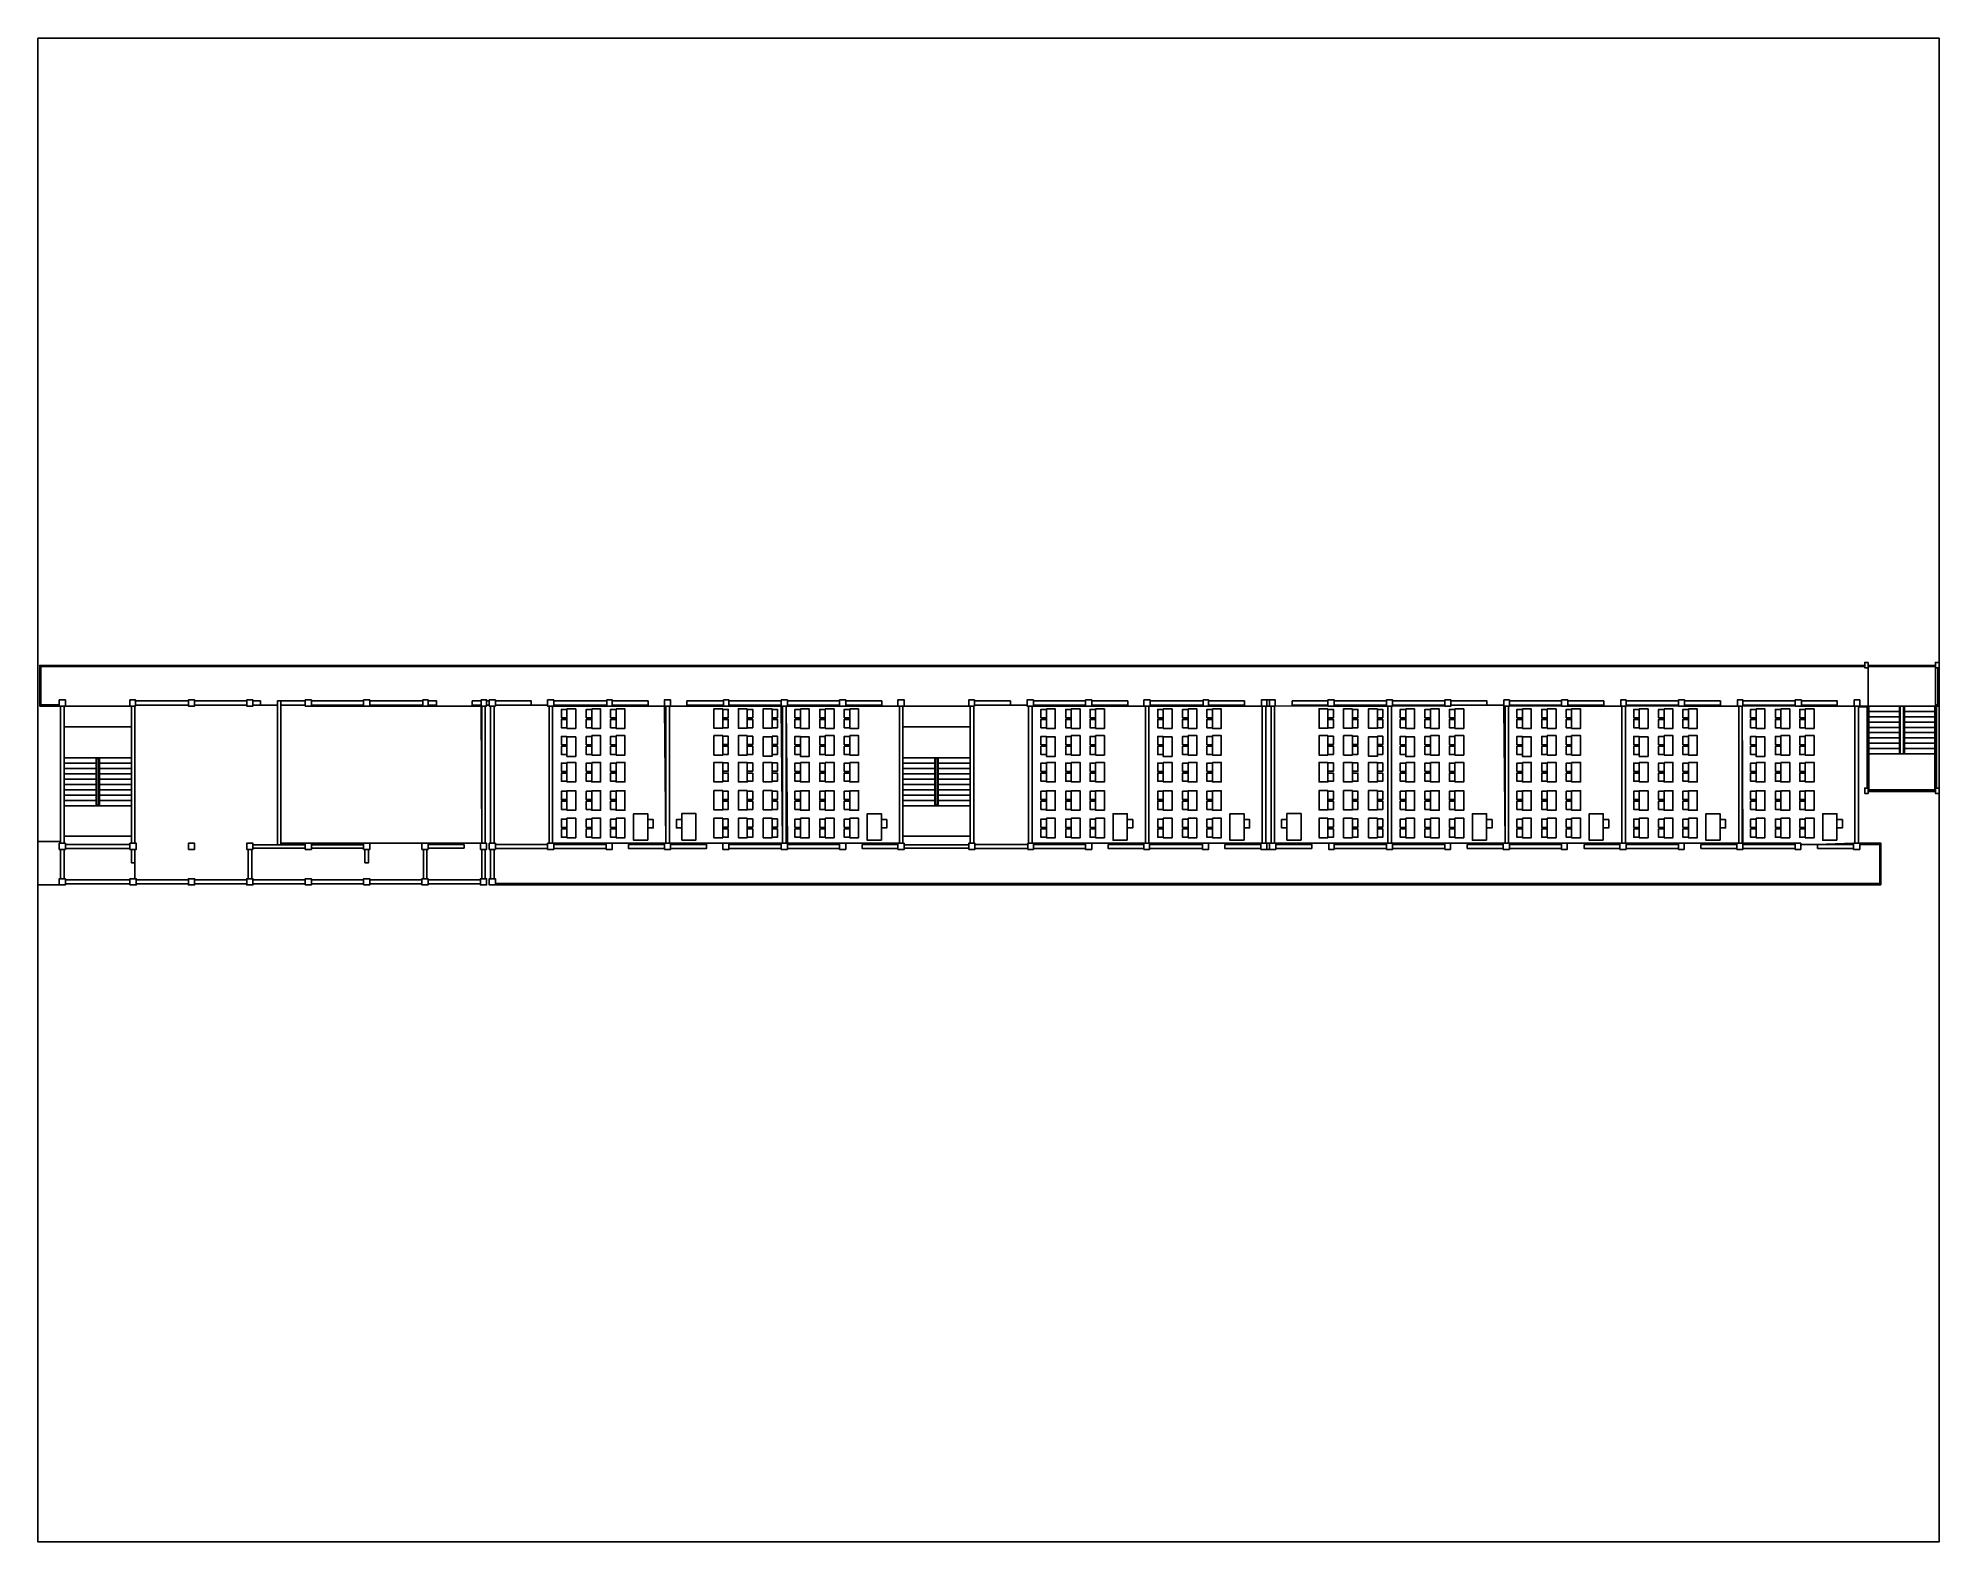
# Model space of a CAD drawing. Extents: x 1923 to 12666, y -1879 to 6617.
import ezdxf

# ---------------------------------------------------------------- set-up
doc = ezdxf.new("R2010")
doc.units = 0
doc.header["$MEASUREMENT"] = 0
doc.layers.get('0').update_dxf_attribs({"linetype": 'CONTINUOUS'})
for name, color, linetype in [('Chair', 142, 'CONTINUOUS'), ('Entrance', 2, 'CONTINUOUS'), ('Frame', 3, 'CONTINUOUS'), ('Furniture', 2, 'CONTINUOUS'), ('Labs', 1, 'CONTINUOUS'), ('Meeting rooms', 1, 'CONTINUOUS'), ('Offices', 1, 'CONTINUOUS'), ('Stairs', 2, 'CONTINUOUS'), ('Walls', 6, 'CONTINUOUS')]:
    doc.layers.add(name, color=color, linetype=linetype)

# ---------------------------------------------------------------- blocks, each defined once
blk = doc.blocks.new('*X2')
at = {"color": 0}
blk.add_line((-660.12, 653.09), (-660.08, 653.13), dxfattribs=at)

msp = doc.modelspace()

# ---------------------------------------------------------------- linework, layer by layer
msp.add_lwpolyline([(2051, 2078), (1923, 2078), (1923, 1833), (2043, 1833)])
at = {"layer": 'Chair'}
for points in [[(4912, 2824), (4881, 2824), (4881, 2777), (4912, 2777)], [(5052, 2824), (5021, 2824), (5021, 2777), (5052, 2777)], [(5190, 2824), (5159, 2824), (5159, 2777), (5190, 2777)], [(5793, 2824), (5824, 2824), (5824, 2777), (5793, 2777)], [(5931, 2824), (5962, 2824), (5962, 2777), (5931, 2777)], [(6072, 2824), (6102, 2824), (6102, 2777), (6072, 2777)], [(6232, 2824), (6201, 2824), (6201, 2777), (6232, 2777)], [(6372, 2824), (6341, 2824), (6341, 2777), (6372, 2777)], [(6510, 2824), (6479, 2824), (6479, 2777), (6510, 2777)], [(7622, 2824), (7591, 2824), (7591, 2777), (7622, 2777)], [(7762, 2824), (7731, 2824), (7731, 2777), (7762, 2777)], [(7900, 2824), (7869, 2824), (7869, 2777), (7900, 2777)], [(8282, 2824), (8251, 2824), (8251, 2777), (8282, 2777)], [(8422, 2824), (8391, 2824), (8391, 2777), (8422, 2777)], [(8560, 2824), (8529, 2824), (8529, 2777), (8560, 2777)], [(9213, 2824), (9244, 2824), (9244, 2777), (9213, 2777)], [(9351, 2824), (9382, 2824), (9382, 2777), (9351, 2777)], [(9492, 2824), (9522, 2824), (9522, 2777), (9492, 2777)], [(9652, 2824), (9621, 2824), (9621, 2777), (9652, 2777)], [(9792, 2824), (9761, 2824), (9761, 2777), (9792, 2777)], [(9930, 2824), (9899, 2824), (9899, 2777), (9930, 2777)], [(10312, 2824), (10281, 2824), (10281, 2777), (10312, 2777)], [(10452, 2824), (10421, 2824), (10421, 2777), (10452, 2777)], [(10590, 2824), (10559, 2824), (10559, 2777), (10590, 2777)], [(10972, 2824), (10941, 2824), (10941, 2777), (10972, 2777)], [(11112, 2824), (11081, 2824), (11081, 2777), (11112, 2777)], [(11250, 2824), (11219, 2824), (11219, 2777), (11250, 2777)], [(11632, 2824), (11601, 2824), (11601, 2777), (11632, 2777)], [(11772, 2824), (11741, 2824), (11741, 2777), (11772, 2777)], [(11910, 2824), (11879, 2824), (11879, 2777), (11910, 2777)], [(4912, 2721), (4881, 2721), (4881, 2768), (4912, 2768)], [(5052, 2721), (5021, 2721), (5021, 2768), (5052, 2768)], [(5190, 2721), (5159, 2721), (5159, 2768), (5190, 2768)], [(5793, 2721), (5824, 2721), (5824, 2768), (5793, 2768)], [(5931, 2721), (5962, 2721), (5962, 2768), (5931, 2768)], [(6072, 2721), (6102, 2721), (6102, 2768), (6072, 2768)], [(6232, 2721), (6201, 2721), (6201, 2768), (6232, 2768)], [(6372, 2721), (6341, 2721), (6341, 2768), (6372, 2768)], [(6510, 2721), (6479, 2721), (6479, 2768), (6510, 2768)], [(7622, 2721), (7591, 2721), (7591, 2768), (7622, 2768)], [(7762, 2721), (7731, 2721), (7731, 2768), (7762, 2768)], [(7900, 2721), (7869, 2721), (7869, 2768), (7900, 2768)], [(8282, 2721), (8251, 2721), (8251, 2768), (8282, 2768)], [(8422, 2721), (8391, 2721), (8391, 2768), (8422, 2768)], [(8560, 2721), (8529, 2721), (8529, 2768), (8560, 2768)], [(9213, 2721), (9244, 2721), (9244, 2768), (9213, 2768)], [(9351, 2721), (9382, 2721), (9382, 2768), (9351, 2768)], [(9492, 2721), (9522, 2721), (9522, 2768), (9492, 2768)], [(9652, 2721), (9621, 2721), (9621, 2768), (9652, 2768)], [(9792, 2721), (9761, 2721), (9761, 2768), (9792, 2768)], [(9930, 2721), (9899, 2721), (9899, 2768), (9930, 2768)], [(10312, 2721), (10281, 2721), (10281, 2768), (10312, 2768)], [(10452, 2721), (10421, 2721), (10421, 2768), (10452, 2768)], [(10590, 2721), (10559, 2721), (10559, 2768), (10590, 2768)], [(10972, 2721), (10941, 2721), (10941, 2768), (10972, 2768)], [(11112, 2721), (11081, 2721), (11081, 2768), (11112, 2768)], [(11250, 2721), (11219, 2721), (11219, 2768), (11250, 2768)], [(11632, 2721), (11601, 2721), (11601, 2768), (11632, 2768)], [(11772, 2721), (11741, 2721), (11741, 2768), (11772, 2768)], [(11910, 2721), (11879, 2721), (11879, 2768), (11910, 2768)], [(4912, 2672), (4881, 2672), (4881, 2625), (4912, 2625)], [(4912, 2569), (4881, 2569), (4881, 2616), (4912, 2616)], [(5052, 2672), (5021, 2672), (5021, 2625), (5052, 2625)], [(5052, 2569), (5021, 2569), (5021, 2616), (5052, 2616)], [(5190, 2672), (5159, 2672), (5159, 2625), (5190, 2625)], [(5190, 2569), (5159, 2569), (5159, 2616), (5190, 2616)], [(5793, 2673), (5824, 2673), (5824, 2626), (5793, 2626)], [(5793, 2570), (5824, 2570), (5824, 2617), (5793, 2617)], [(5931, 2673), (5962, 2673), (5962, 2626), (5931, 2626)], [(5931, 2570), (5962, 2570), (5962, 2617), (5931, 2617)], [(6072, 2673), (6102, 2673), (6102, 2626), (6072, 2626)], [(6072, 2570), (6102, 2570), (6102, 2617), (6072, 2617)], [(6232, 2672), (6201, 2672), (6201, 2625), (6232, 2625)], [(6232, 2569), (6201, 2569), (6201, 2616), (6232, 2616)], [(6372, 2672), (6341, 2672), (6341, 2625), (6372, 2625)], [(6372, 2569), (6341, 2569), (6341, 2616), (6372, 2616)], [(6510, 2672), (6479, 2672), (6479, 2625), (6510, 2625)], [(6510, 2569), (6479, 2569), (6479, 2616), (6510, 2616)], [(7622, 2672), (7591, 2672), (7591, 2625), (7622, 2625)], [(7622, 2569), (7591, 2569), (7591, 2616), (7622, 2616)], [(7762, 2672), (7731, 2672), (7731, 2625), (7762, 2625)], [(7762, 2569), (7731, 2569), (7731, 2616), (7762, 2616)], [(7900, 2672), (7869, 2672), (7869, 2625), (7900, 2625)], [(7900, 2569), (7869, 2569), (7869, 2616), (7900, 2616)], [(8282, 2672), (8251, 2672), (8251, 2625), (8282, 2625)], [(8282, 2569), (8251, 2569), (8251, 2616), (8282, 2616)], [(8422, 2672), (8391, 2672), (8391, 2625), (8422, 2625)], [(8422, 2569), (8391, 2569), (8391, 2616), (8422, 2616)], [(8560, 2672), (8529, 2672), (8529, 2625), (8560, 2625)], [(8560, 2569), (8529, 2569), (8529, 2616), (8560, 2616)], [(9213, 2673), (9244, 2673), (9244, 2626), (9213, 2626)], [(9213, 2570), (9244, 2570), (9244, 2617), (9213, 2617)], [(9351, 2673), (9382, 2673), (9382, 2626), (9351, 2626)], [(9351, 2570), (9382, 2570), (9382, 2617), (9351, 2617)], [(9492, 2673), (9522, 2673), (9522, 2626), (9492, 2626)], [(9492, 2570), (9522, 2570), (9522, 2617), (9492, 2617)], [(9652, 2672), (9621, 2672), (9621, 2625), (9652, 2625)], [(9652, 2569), (9621, 2569), (9621, 2616), (9652, 2616)], [(9792, 2672), (9761, 2672), (9761, 2625), (9792, 2625)], [(9792, 2569), (9761, 2569), (9761, 2616), (9792, 2616)], [(9930, 2672), (9899, 2672), (9899, 2625), (9930, 2625)], [(9930, 2569), (9899, 2569), (9899, 2616), (9930, 2616)], [(10312, 2672), (10281, 2672), (10281, 2625), (10312, 2625)], [(10312, 2569), (10281, 2569), (10281, 2616), (10312, 2616)], [(10452, 2672), (10421, 2672), (10421, 2625), (10452, 2625)], [(10452, 2569), (10421, 2569), (10421, 2616), (10452, 2616)], [(10590, 2672), (10559, 2672), (10559, 2625), (10590, 2625)], [(10590, 2569), (10559, 2569), (10559, 2616), (10590, 2616)], [(10972, 2672), (10941, 2672), (10941, 2625), (10972, 2625)], [(10972, 2569), (10941, 2569), (10941, 2616), (10972, 2616)], [(11112, 2672), (11081, 2672), (11081, 2625), (11112, 2625)], [(11112, 2569), (11081, 2569), (11081, 2616), (11112, 2616)], [(11250, 2672), (11219, 2672), (11219, 2625), (11250, 2625)], [(11250, 2569), (11219, 2569), (11219, 2616), (11250, 2616)], [(11632, 2672), (11601, 2672), (11601, 2625), (11632, 2625)], [(11632, 2569), (11601, 2569), (11601, 2616), (11632, 2616)], [(11772, 2672), (11741, 2672), (11741, 2625), (11772, 2625)], [(11772, 2569), (11741, 2569), (11741, 2616), (11772, 2616)], [(11910, 2672), (11879, 2672), (11879, 2625), (11910, 2625)], [(11910, 2569), (11879, 2569), (11879, 2616), (11910, 2616)], [(4912, 2521), (4881, 2521), (4881, 2474), (4912, 2474)], [(5052, 2521), (5021, 2521), (5021, 2474), (5052, 2474)], [(5190, 2521), (5159, 2521), (5159, 2474), (5190, 2474)], [(5793, 2522), (5824, 2522), (5824, 2475), (5793, 2475)], [(5931, 2522), (5962, 2522), (5962, 2475), (5931, 2475)], [(6072, 2522), (6102, 2522), (6102, 2475), (6072, 2475)], [(6232, 2521), (6201, 2521), (6201, 2474), (6232, 2474)], [(6372, 2521), (6341, 2521), (6341, 2474), (6372, 2474)], [(6510, 2521), (6479, 2521), (6479, 2474), (6510, 2474)], [(7622, 2521), (7591, 2521), (7591, 2474), (7622, 2474)], [(7762, 2521), (7731, 2521), (7731, 2474), (7762, 2474)], [(7900, 2521), (7869, 2521), (7869, 2474), (7900, 2474)], [(8282, 2521), (8251, 2521), (8251, 2474), (8282, 2474)], [(8422, 2521), (8391, 2521), (8391, 2474), (8422, 2474)], [(8560, 2521), (8529, 2521), (8529, 2474), (8560, 2474)], [(9213, 2522), (9244, 2522), (9244, 2475), (9213, 2475)], [(9351, 2522), (9382, 2522), (9382, 2475), (9351, 2475)], [(9492, 2522), (9522, 2522), (9522, 2475), (9492, 2475)], [(9652, 2521), (9621, 2521), (9621, 2474), (9652, 2474)], [(9792, 2521), (9761, 2521), (9761, 2474), (9792, 2474)], [(9930, 2521), (9899, 2521), (9899, 2474), (9930, 2474)], [(10312, 2521), (10281, 2521), (10281, 2474), (10312, 2474)], [(10452, 2521), (10421, 2521), (10421, 2474), (10452, 2474)], [(10590, 2521), (10559, 2521), (10559, 2474), (10590, 2474)], [(10972, 2521), (10941, 2521), (10941, 2474), (10972, 2474)], [(11112, 2521), (11081, 2521), (11081, 2474), (11112, 2474)], [(11250, 2521), (11219, 2521), (11219, 2474), (11250, 2474)], [(11632, 2521), (11601, 2521), (11601, 2474), (11632, 2474)], [(11772, 2521), (11741, 2521), (11741, 2474), (11772, 2474)], [(11910, 2521), (11879, 2521), (11879, 2474), (11910, 2474)], [(4912, 2418), (4881, 2418), (4881, 2465), (4912, 2465)], [(5052, 2418), (5021, 2418), (5021, 2465), (5052, 2465)], [(5190, 2418), (5159, 2418), (5159, 2465), (5190, 2465)], [(5793, 2418), (5824, 2418), (5824, 2465), (5793, 2465)], [(5931, 2418), (5962, 2418), (5962, 2465), (5931, 2465)], [(6072, 2418), (6102, 2418), (6102, 2465), (6072, 2465)], [(6232, 2418), (6201, 2418), (6201, 2465), (6232, 2465)], [(6372, 2418), (6341, 2418), (6341, 2465), (6372, 2465)], [(6510, 2418), (6479, 2418), (6479, 2465), (6510, 2465)], [(7622, 2418), (7591, 2418), (7591, 2465), (7622, 2465)], [(7762, 2418), (7731, 2418), (7731, 2465), (7762, 2465)], [(7900, 2418), (7869, 2418), (7869, 2465), (7900, 2465)], [(8282, 2418), (8251, 2418), (8251, 2465), (8282, 2465)], [(8422, 2418), (8391, 2418), (8391, 2465), (8422, 2465)], [(8560, 2418), (8529, 2418), (8529, 2465), (8560, 2465)], [(9213, 2418), (9244, 2418), (9244, 2465), (9213, 2465)], [(9351, 2418), (9382, 2418), (9382, 2465), (9351, 2465)], [(9492, 2418), (9522, 2418), (9522, 2465), (9492, 2465)], [(9652, 2418), (9621, 2418), (9621, 2465), (9652, 2465)], [(9792, 2418), (9761, 2418), (9761, 2465), (9792, 2465)], [(9930, 2418), (9899, 2418), (9899, 2465), (9930, 2465)], [(10312, 2418), (10281, 2418), (10281, 2465), (10312, 2465)], [(10452, 2418), (10421, 2418), (10421, 2465), (10452, 2465)], [(10590, 2418), (10559, 2418), (10559, 2465), (10590, 2465)], [(10972, 2418), (10941, 2418), (10941, 2465), (10972, 2465)], [(11112, 2418), (11081, 2418), (11081, 2465), (11112, 2465)], [(11250, 2418), (11219, 2418), (11219, 2465), (11250, 2465)], [(11632, 2418), (11601, 2418), (11601, 2465), (11632, 2465)], [(11772, 2418), (11741, 2418), (11741, 2465), (11772, 2465)], [(11910, 2418), (11879, 2418), (11879, 2465), (11910, 2465)], [(4912, 2362), (4881, 2362), (4881, 2315), (4912, 2315)], [(4912, 2259), (4881, 2259), (4881, 2306), (4912, 2306)], [(5052, 2362), (5021, 2362), (5021, 2315), (5052, 2315)], [(5052, 2259), (5021, 2259), (5021, 2306), (5052, 2306)], [(5190, 2362), (5159, 2362), (5159, 2315), (5190, 2315)], [(5190, 2259), (5159, 2259), (5159, 2306), (5190, 2306)], [(5793, 2362), (5824, 2362), (5824, 2315), (5793, 2315)], [(5793, 2259), (5824, 2259), (5824, 2306), (5793, 2306)], [(5931, 2362), (5962, 2362), (5962, 2315), (5931, 2315)], [(5931, 2259), (5962, 2259), (5962, 2306), (5931, 2306)], [(6072, 2362), (6102, 2362), (6102, 2315), (6072, 2315)], [(6072, 2259), (6102, 2259), (6102, 2306), (6072, 2306)], [(6232, 2362), (6201, 2362), (6201, 2315), (6232, 2315)], [(6232, 2259), (6201, 2259), (6201, 2306), (6232, 2306)], [(6372, 2362), (6341, 2362), (6341, 2315), (6372, 2315)], [(6372, 2259), (6341, 2259), (6341, 2306), (6372, 2306)], [(6510, 2362), (6479, 2362), (6479, 2315), (6510, 2315)], [(6510, 2259), (6479, 2259), (6479, 2306), (6510, 2306)], [(7622, 2362), (7591, 2362), (7591, 2315), (7622, 2315)], [(7622, 2259), (7591, 2259), (7591, 2306), (7622, 2306)], [(7762, 2362), (7731, 2362), (7731, 2315), (7762, 2315)], [(7762, 2259), (7731, 2259), (7731, 2306), (7762, 2306)], [(7900, 2362), (7869, 2362), (7869, 2315), (7900, 2315)], [(7900, 2259), (7869, 2259), (7869, 2306), (7900, 2306)], [(8282, 2362), (8251, 2362), (8251, 2315), (8282, 2315)], [(8282, 2259), (8251, 2259), (8251, 2306), (8282, 2306)], [(8422, 2362), (8391, 2362), (8391, 2315), (8422, 2315)], [(8422, 2259), (8391, 2259), (8391, 2306), (8422, 2306)], [(8560, 2362), (8529, 2362), (8529, 2315), (8560, 2315)], [(8560, 2259), (8529, 2259), (8529, 2306), (8560, 2306)], [(9213, 2362), (9244, 2362), (9244, 2315), (9213, 2315)], [(9213, 2259), (9244, 2259), (9244, 2306), (9213, 2306)], [(9351, 2362), (9382, 2362), (9382, 2315), (9351, 2315)], [(9351, 2259), (9382, 2259), (9382, 2306), (9351, 2306)], [(9492, 2362), (9522, 2362), (9522, 2315), (9492, 2315)], [(9492, 2259), (9522, 2259), (9522, 2306), (9492, 2306)], [(9652, 2362), (9621, 2362), (9621, 2315), (9652, 2315)], [(9652, 2259), (9621, 2259), (9621, 2306), (9652, 2306)], [(9792, 2362), (9761, 2362), (9761, 2315), (9792, 2315)], [(9792, 2259), (9761, 2259), (9761, 2306), (9792, 2306)], [(9930, 2362), (9899, 2362), (9899, 2315), (9930, 2315)], [(9930, 2259), (9899, 2259), (9899, 2306), (9930, 2306)], [(10312, 2362), (10281, 2362), (10281, 2315), (10312, 2315)], [(10312, 2259), (10281, 2259), (10281, 2306), (10312, 2306)], [(10452, 2362), (10421, 2362), (10421, 2315), (10452, 2315)], [(10452, 2259), (10421, 2259), (10421, 2306), (10452, 2306)], [(10590, 2362), (10559, 2362), (10559, 2315), (10590, 2315)], [(10590, 2259), (10559, 2259), (10559, 2306), (10590, 2306)], [(10972, 2362), (10941, 2362), (10941, 2315), (10972, 2315)], [(10972, 2259), (10941, 2259), (10941, 2306), (10972, 2306)], [(11112, 2362), (11081, 2362), (11081, 2315), (11112, 2315)], [(11112, 2259), (11081, 2259), (11081, 2306), (11112, 2306)], [(11250, 2362), (11219, 2362), (11219, 2315), (11250, 2315)], [(11250, 2259), (11219, 2259), (11219, 2306), (11250, 2306)], [(11632, 2362), (11601, 2362), (11601, 2315), (11632, 2315)], [(11632, 2259), (11601, 2259), (11601, 2306), (11632, 2306)], [(11772, 2362), (11741, 2362), (11741, 2315), (11772, 2315)], [(11772, 2259), (11741, 2259), (11741, 2306), (11772, 2306)], [(11910, 2362), (11879, 2362), (11879, 2315), (11910, 2315)], [(11910, 2259), (11879, 2259), (11879, 2306), (11910, 2306)], [(4912, 2205), (4881, 2205), (4881, 2158), (4912, 2158)], [(4912, 2102), (4881, 2102), (4881, 2149), (4912, 2149)], [(5052, 2205), (5021, 2205), (5021, 2158), (5052, 2158)], [(5052, 2102), (5021, 2102), (5021, 2149), (5052, 2149)], [(5190, 2205), (5159, 2205), (5159, 2158), (5190, 2158)], [(5190, 2102), (5159, 2102), (5159, 2149), (5190, 2149)], [(5369, 2202), (5400, 2202), (5400, 2155), (5369, 2155)], [(5561, 2202), (5531, 2202), (5531, 2155), (5561, 2155)], [(5793, 2206), (5824, 2206), (5824, 2159), (5793, 2159)], [(5793, 2102), (5824, 2102), (5824, 2149), (5793, 2149)], [(5931, 2206), (5962, 2206), (5962, 2159), (5931, 2159)], [(5931, 2102), (5962, 2102), (5962, 2149), (5931, 2149)], [(6072, 2206), (6102, 2206), (6102, 2159), (6072, 2159)], [(6072, 2102), (6102, 2102), (6102, 2149), (6072, 2149)], [(6232, 2205), (6201, 2205), (6201, 2158), (6232, 2158)], [(6232, 2102), (6201, 2102), (6201, 2149), (6232, 2149)], [(6372, 2205), (6341, 2205), (6341, 2158), (6372, 2158)], [(6372, 2102), (6341, 2102), (6341, 2149), (6372, 2149)], [(6510, 2205), (6479, 2205), (6479, 2158), (6510, 2158)], [(6510, 2102), (6479, 2102), (6479, 2149), (6510, 2149)], [(6689, 2202), (6720, 2202), (6720, 2155), (6689, 2155)], [(7622, 2205), (7591, 2205), (7591, 2158), (7622, 2158)], [(7622, 2102), (7591, 2102), (7591, 2149), (7622, 2149)], [(7762, 2205), (7731, 2205), (7731, 2158), (7762, 2158)], [(7762, 2102), (7731, 2102), (7731, 2149), (7762, 2149)], [(7900, 2205), (7869, 2205), (7869, 2158), (7900, 2158)], [(7900, 2102), (7869, 2102), (7869, 2149), (7900, 2149)], [(8079, 2202), (8110, 2202), (8110, 2155), (8079, 2155)], [(8282, 2205), (8251, 2205), (8251, 2158), (8282, 2158)], [(8282, 2102), (8251, 2102), (8251, 2149), (8282, 2149)], [(8422, 2205), (8391, 2205), (8391, 2158), (8422, 2158)], [(8422, 2102), (8391, 2102), (8391, 2149), (8422, 2149)], [(8560, 2205), (8529, 2205), (8529, 2158), (8560, 2158)], [(8560, 2102), (8529, 2102), (8529, 2149), (8560, 2149)], [(8739, 2202), (8770, 2202), (8770, 2155), (8739, 2155)], [(8981, 2202), (8951, 2202), (8951, 2155), (8981, 2155)], [(9213, 2206), (9244, 2206), (9244, 2159), (9213, 2159)], [(9213, 2102), (9244, 2102), (9244, 2149), (9213, 2149)], [(9351, 2206), (9382, 2206), (9382, 2159), (9351, 2159)], [(9351, 2102), (9382, 2102), (9382, 2149), (9351, 2149)], [(9492, 2206), (9522, 2206), (9522, 2159), (9492, 2159)], [(9492, 2102), (9522, 2102), (9522, 2149), (9492, 2149)], [(9652, 2205), (9621, 2205), (9621, 2158), (9652, 2158)], [(9652, 2102), (9621, 2102), (9621, 2149), (9652, 2149)], [(9792, 2205), (9761, 2205), (9761, 2158), (9792, 2158)], [(9792, 2102), (9761, 2102), (9761, 2149), (9792, 2149)], [(9930, 2205), (9899, 2205), (9899, 2158), (9930, 2158)], [(9930, 2102), (9899, 2102), (9899, 2149), (9930, 2149)], [(10109, 2202), (10140, 2202), (10140, 2155), (10109, 2155)], [(10312, 2205), (10281, 2205), (10281, 2158), (10312, 2158)], [(10312, 2102), (10281, 2102), (10281, 2149), (10312, 2149)], [(10452, 2205), (10421, 2205), (10421, 2158), (10452, 2158)], [(10452, 2102), (10421, 2102), (10421, 2149), (10452, 2149)], [(10590, 2205), (10559, 2205), (10559, 2158), (10590, 2158)], [(10590, 2102), (10559, 2102), (10559, 2149), (10590, 2149)], [(10769, 2202), (10800, 2202), (10800, 2155), (10769, 2155)], [(10972, 2205), (10941, 2205), (10941, 2158), (10972, 2158)], [(10972, 2102), (10941, 2102), (10941, 2149), (10972, 2149)], [(11112, 2205), (11081, 2205), (11081, 2158), (11112, 2158)], [(11112, 2102), (11081, 2102), (11081, 2149), (11112, 2149)], [(11250, 2205), (11219, 2205), (11219, 2158), (11250, 2158)], [(11250, 2102), (11219, 2102), (11219, 2149), (11250, 2149)], [(11429, 2202), (11460, 2202), (11460, 2155), (11429, 2155)], [(11632, 2205), (11601, 2205), (11601, 2158), (11632, 2158)], [(11632, 2102), (11601, 2102), (11601, 2149), (11632, 2149)], [(11772, 2205), (11741, 2205), (11741, 2158), (11772, 2158)], [(11772, 2102), (11741, 2102), (11741, 2149), (11772, 2149)], [(11910, 2205), (11879, 2205), (11879, 2158), (11910, 2158)], [(11910, 2102), (11879, 2102), (11879, 2149), (11910, 2149)], [(12089, 2202), (12120, 2202), (12120, 2155), (12089, 2155)]]:
    msp.add_lwpolyline(points, dxfattribs=at)
at = {"layer": 'Entrance'}
for points in [[(12265, 2843), (12646, 2843), (12646, 3066), (12265, 3066)], [(2071, 2843), (2451, 2843), (2451, 2725), (2071, 2725)], [(7191, 2843), (6811, 2843), (6811, 2725), (7191, 2725)]]:
    msp.add_lwpolyline(points, close=True, dxfattribs=at)
at = {"layer": 'Frame'}
msp.add_lwpolyline([(1923, 6617), (12666, 6617), (12666, -1879), (1923, -1879)], close=True, dxfattribs=at)
at = {"layer": 'Furniture'}
for points in [[(4912, 2827), (4962, 2827), (4962, 2717), (4912, 2717)], [(5052, 2827), (5102, 2827), (5102, 2717), (5052, 2717)], [(5190, 2827), (5240, 2827), (5240, 2717), (5190, 2717)], [(5793, 2828), (5743, 2828), (5743, 2718), (5793, 2718)], [(5931, 2828), (5881, 2828), (5881, 2718), (5931, 2718)], [(6072, 2828), (6022, 2828), (6022, 2718), (6072, 2718)], [(6232, 2827), (6282, 2827), (6282, 2717), (6232, 2717)], [(6372, 2827), (6422, 2827), (6422, 2717), (6372, 2717)], [(6510, 2827), (6560, 2827), (6560, 2717), (6510, 2717)], [(7622, 2827), (7672, 2827), (7672, 2717), (7622, 2717)], [(7762, 2827), (7812, 2827), (7812, 2717), (7762, 2717)], [(7900, 2827), (7950, 2827), (7950, 2717), (7900, 2717)], [(8282, 2827), (8332, 2827), (8332, 2717), (8282, 2717)], [(8422, 2827), (8472, 2827), (8472, 2717), (8422, 2717)], [(8560, 2827), (8610, 2827), (8610, 2717), (8560, 2717)], [(9213, 2828), (9163, 2828), (9163, 2718), (9213, 2718)], [(9351, 2828), (9301, 2828), (9301, 2718), (9351, 2718)], [(9492, 2828), (9442, 2828), (9442, 2718), (9492, 2718)], [(9652, 2827), (9702, 2827), (9702, 2717), (9652, 2717)], [(9792, 2827), (9842, 2827), (9842, 2717), (9792, 2717)], [(9930, 2827), (9980, 2827), (9980, 2717), (9930, 2717)], [(10312, 2827), (10362, 2827), (10362, 2717), (10312, 2717)], [(10452, 2827), (10502, 2827), (10502, 2717), (10452, 2717)], [(10590, 2827), (10640, 2827), (10640, 2717), (10590, 2717)], [(10972, 2827), (11022, 2827), (11022, 2717), (10972, 2717)], [(11112, 2827), (11162, 2827), (11162, 2717), (11112, 2717)], [(11250, 2827), (11300, 2827), (11300, 2717), (11250, 2717)], [(11632, 2827), (11682, 2827), (11682, 2717), (11632, 2717)], [(11772, 2827), (11822, 2827), (11822, 2717), (11772, 2717)], [(11910, 2827), (11960, 2827), (11960, 2717), (11910, 2717)], [(4912, 2669), (4962, 2669), (4962, 2559), (4912, 2559)], [(5052, 2676), (5102, 2676), (5102, 2566), (5052, 2566)], [(5190, 2676), (5240, 2676), (5240, 2566), (5190, 2566)], [(5793, 2676), (5743, 2676), (5743, 2566), (5793, 2566)], [(5931, 2676), (5881, 2676), (5881, 2566), (5931, 2566)], [(6072, 2670), (6022, 2670), (6022, 2560), (6072, 2560)], [(6232, 2669), (6282, 2669), (6282, 2559), (6232, 2559)], [(6372, 2676), (6422, 2676), (6422, 2566), (6372, 2566)], [(6510, 2676), (6560, 2676), (6560, 2566), (6510, 2566)], [(7622, 2669), (7672, 2669), (7672, 2559), (7622, 2559)], [(7762, 2676), (7812, 2676), (7812, 2566), (7762, 2566)], [(7900, 2676), (7950, 2676), (7950, 2566), (7900, 2566)], [(8282, 2669), (8332, 2669), (8332, 2559), (8282, 2559)], [(8422, 2676), (8472, 2676), (8472, 2566), (8422, 2566)], [(8560, 2676), (8610, 2676), (8610, 2566), (8560, 2566)], [(9213, 2676), (9163, 2676), (9163, 2566), (9213, 2566)], [(9351, 2676), (9301, 2676), (9301, 2566), (9351, 2566)], [(9492, 2670), (9442, 2670), (9442, 2560), (9492, 2560)], [(9652, 2669), (9702, 2669), (9702, 2559), (9652, 2559)], [(9792, 2676), (9842, 2676), (9842, 2566), (9792, 2566)], [(9930, 2676), (9980, 2676), (9980, 2566), (9930, 2566)], [(10312, 2669), (10362, 2669), (10362, 2559), (10312, 2559)], [(10452, 2676), (10502, 2676), (10502, 2566), (10452, 2566)], [(10590, 2676), (10640, 2676), (10640, 2566), (10590, 2566)], [(10972, 2669), (11022, 2669), (11022, 2559), (10972, 2559)], [(11112, 2676), (11162, 2676), (11162, 2566), (11112, 2566)], [(11250, 2676), (11300, 2676), (11300, 2566), (11250, 2566)], [(11632, 2669), (11682, 2669), (11682, 2559), (11632, 2559)], [(11772, 2676), (11822, 2676), (11822, 2566), (11772, 2566)], [(11910, 2676), (11960, 2676), (11960, 2566), (11910, 2566)], [(4912, 2525), (4962, 2525), (4962, 2415), (4912, 2415)], [(5052, 2525), (5102, 2525), (5102, 2415), (5052, 2415)], [(5190, 2525), (5240, 2525), (5240, 2415), (5190, 2415)], [(5793, 2525), (5743, 2525), (5743, 2415), (5793, 2415)], [(5931, 2525), (5881, 2525), (5881, 2415), (5931, 2415)], [(6072, 2525), (6022, 2525), (6022, 2415), (6072, 2415)], [(6232, 2525), (6282, 2525), (6282, 2415), (6232, 2415)], [(6372, 2525), (6422, 2525), (6422, 2415), (6372, 2415)], [(6510, 2525), (6560, 2525), (6560, 2415), (6510, 2415)], [(7622, 2525), (7672, 2525), (7672, 2415), (7622, 2415)], [(7762, 2525), (7812, 2525), (7812, 2415), (7762, 2415)], [(7900, 2525), (7950, 2525), (7950, 2415), (7900, 2415)], [(8282, 2525), (8332, 2525), (8332, 2415), (8282, 2415)], [(8422, 2525), (8472, 2525), (8472, 2415), (8422, 2415)], [(8560, 2525), (8610, 2525), (8610, 2415), (8560, 2415)], [(9213, 2525), (9163, 2525), (9163, 2415), (9213, 2415)], [(9351, 2525), (9301, 2525), (9301, 2415), (9351, 2415)], [(9492, 2525), (9442, 2525), (9442, 2415), (9492, 2415)], [(9652, 2525), (9702, 2525), (9702, 2415), (9652, 2415)], [(9792, 2525), (9842, 2525), (9842, 2415), (9792, 2415)], [(9930, 2525), (9980, 2525), (9980, 2415), (9930, 2415)], [(10312, 2525), (10362, 2525), (10362, 2415), (10312, 2415)], [(10452, 2525), (10502, 2525), (10502, 2415), (10452, 2415)], [(10590, 2525), (10640, 2525), (10640, 2415), (10590, 2415)], [(10972, 2525), (11022, 2525), (11022, 2415), (10972, 2415)], [(11112, 2525), (11162, 2525), (11162, 2415), (11112, 2415)], [(11250, 2525), (11300, 2525), (11300, 2415), (11250, 2415)], [(11632, 2525), (11682, 2525), (11682, 2415), (11632, 2415)], [(11772, 2525), (11822, 2525), (11822, 2415), (11772, 2415)], [(11910, 2525), (11960, 2525), (11960, 2415), (11910, 2415)], [(4912, 2365), (4962, 2365), (4962, 2255), (4912, 2255)], [(5052, 2365), (5102, 2365), (5102, 2255), (5052, 2255)], [(5190, 2365), (5240, 2365), (5240, 2255), (5190, 2255)], [(5793, 2366), (5743, 2366), (5743, 2256), (5793, 2256)], [(5931, 2366), (5881, 2366), (5881, 2256), (5931, 2256)], [(6072, 2366), (6022, 2366), (6022, 2256), (6072, 2256)], [(6232, 2365), (6282, 2365), (6282, 2255), (6232, 2255)], [(6372, 2365), (6422, 2365), (6422, 2255), (6372, 2255)], [(6510, 2365), (6560, 2365), (6560, 2255), (6510, 2255)], [(7622, 2365), (7672, 2365), (7672, 2255), (7622, 2255)], [(7762, 2365), (7812, 2365), (7812, 2255), (7762, 2255)], [(7900, 2365), (7950, 2365), (7950, 2255), (7900, 2255)], [(8282, 2365), (8332, 2365), (8332, 2255), (8282, 2255)], [(8422, 2365), (8472, 2365), (8472, 2255), (8422, 2255)], [(8560, 2365), (8610, 2365), (8610, 2255), (8560, 2255)], [(9213, 2366), (9163, 2366), (9163, 2256), (9213, 2256)], [(9351, 2366), (9301, 2366), (9301, 2256), (9351, 2256)], [(9492, 2366), (9442, 2366), (9442, 2256), (9492, 2256)], [(9652, 2365), (9702, 2365), (9702, 2255), (9652, 2255)], [(9792, 2365), (9842, 2365), (9842, 2255), (9792, 2255)], [(9930, 2365), (9980, 2365), (9980, 2255), (9930, 2255)], [(10312, 2365), (10362, 2365), (10362, 2255), (10312, 2255)], [(10452, 2365), (10502, 2365), (10502, 2255), (10452, 2255)], [(10590, 2365), (10640, 2365), (10640, 2255), (10590, 2255)], [(10972, 2365), (11022, 2365), (11022, 2255), (10972, 2255)], [(11112, 2365), (11162, 2365), (11162, 2255), (11112, 2255)], [(11250, 2365), (11300, 2365), (11300, 2255), (11250, 2255)], [(11632, 2365), (11682, 2365), (11682, 2255), (11632, 2255)], [(11772, 2365), (11822, 2365), (11822, 2255), (11772, 2255)], [(11910, 2365), (11960, 2365), (11960, 2255), (11910, 2255)], [(4912, 2209), (4962, 2209), (4962, 2099), (4912, 2099)], [(5052, 2209), (5102, 2209), (5102, 2099), (5052, 2099)], [(5190, 2209), (5240, 2209), (5240, 2099), (5190, 2099)], [(5369, 2085), (5369, 2235), (5289, 2235), (5289, 2085)], [(5561, 2086), (5561, 2236), (5641, 2236), (5641, 2086)], [(5793, 2209), (5743, 2209), (5743, 2099), (5793, 2099)], [(5931, 2209), (5881, 2209), (5881, 2099), (5931, 2099)], [(6072, 2209), (6022, 2209), (6022, 2099), (6072, 2099)], [(6232, 2209), (6282, 2209), (6282, 2099), (6232, 2099)], [(6372, 2209), (6422, 2209), (6422, 2099), (6372, 2099)], [(6510, 2209), (6560, 2209), (6560, 2099), (6510, 2099)], [(6689, 2085), (6689, 2235), (6609, 2235), (6609, 2085)], [(7622, 2209), (7672, 2209), (7672, 2099), (7622, 2099)], [(7762, 2209), (7812, 2209), (7812, 2099), (7762, 2099)], [(7900, 2209), (7950, 2209), (7950, 2099), (7900, 2099)], [(8079, 2085), (8079, 2235), (7999, 2235), (7999, 2085)], [(8282, 2209), (8332, 2209), (8332, 2099), (8282, 2099)], [(8422, 2209), (8472, 2209), (8472, 2099), (8422, 2099)], [(8560, 2209), (8610, 2209), (8610, 2099), (8560, 2099)], [(8739, 2085), (8739, 2235), (8659, 2235), (8659, 2085)], [(8981, 2086), (8981, 2236), (9061, 2236), (9061, 2086)], [(9213, 2209), (9163, 2209), (9163, 2099), (9213, 2099)], [(9351, 2209), (9301, 2209), (9301, 2099), (9351, 2099)], [(9492, 2209), (9442, 2209), (9442, 2099), (9492, 2099)], [(9652, 2209), (9702, 2209), (9702, 2099), (9652, 2099)], [(9792, 2209), (9842, 2209), (9842, 2099), (9792, 2099)], [(9930, 2209), (9980, 2209), (9980, 2099), (9930, 2099)], [(10109, 2085), (10109, 2235), (10029, 2235), (10029, 2085)], [(10312, 2209), (10362, 2209), (10362, 2099), (10312, 2099)], [(10452, 2209), (10502, 2209), (10502, 2099), (10452, 2099)], [(10590, 2209), (10640, 2209), (10640, 2099), (10590, 2099)], [(10769, 2085), (10769, 2235), (10689, 2235), (10689, 2085)], [(10972, 2209), (11022, 2209), (11022, 2099), (10972, 2099)], [(11112, 2209), (11162, 2209), (11162, 2099), (11112, 2099)], [(11250, 2209), (11300, 2209), (11300, 2099), (11250, 2099)], [(11429, 2085), (11429, 2235), (11349, 2235), (11349, 2085)], [(11632, 2209), (11682, 2209), (11682, 2099), (11632, 2099)], [(11772, 2209), (11822, 2209), (11822, 2099), (11772, 2099)], [(11910, 2209), (11960, 2209), (11960, 2099), (11910, 2099)], [(12089, 2085), (12089, 2235), (12009, 2235), (12009, 2085)]]:
    msp.add_lwpolyline(points, close=True, dxfattribs=at)
at = {"layer": 'Labs'}
msp.add_lwpolyline([(3276, 2060), (3138, 2060), (3138, 2068), (3103, 2068), (3103, 2033), (3111, 2033), (3111, 1868), (3103, 1868), (3103, 1862), (2808, 1862), (2808, 1868), (2773, 1868), (2773, 1862), (2478, 1862), (2478, 1868), (2471, 1868), (2471, 1958), (2471, 2033), (2478, 2033), (2478, 2068), (2471, 2068), (2471, 2843), (2475, 2843), (2475, 2849), (2773, 2849), (2773, 2843), (2808, 2843), (2808, 2849), (3103, 2849), (3103, 2843), (3138, 2843), (3138, 2849), (3180, 2849), (3276, 2849)], close=True, dxfattribs=at)
at = {"layer": 'Meeting rooms'}
for points in [[(4431, 2068), (4423, 2068), (4128, 2068), (4128, 2068), (4093, 2068), (3798, 2068), (3798, 2068), (3763, 2068), (3468, 2068), (3468, 2068), (3433, 2068), (3296, 2068), (3296, 2849), (3433, 2849), (3433, 2843), (3468, 2843), (3763, 2843), (3763, 2843), (3798, 2843), (4097, 2843), (4097, 2843), (4128, 2843), (4427, 2843), (4427, 2843)], [(4811, 2068), (4803, 2068), (4803, 2062), (4508, 2062), (4508, 2068), (4501, 2068), (4501, 2843), (4508, 2843), (4508, 2849), (4803, 2849), (4803, 2843), (4811, 2843)], [(7521, 2068), (7517, 2068), (7517, 2062), (7218, 2062), (7218, 2068), (7211, 2068), (7211, 2843), (7215, 2843), (7215, 2849), (7513, 2849), (7513, 2843), (7521, 2843)]]:
    msp.add_lwpolyline(points, close=True, dxfattribs=at)
at = {"layer": 'Offices'}
for points in [[(5471, 2068), (5463, 2068), (5168, 2068), (5168, 2068), (5133, 2068), (4838, 2068), (4831, 2068), (4831, 2843), (4838, 2843), (5137, 2843), (5137, 2843), (5168, 2843), (5463, 2843), (5463, 2843)], [(6131, 2068), (6123, 2068), (5828, 2068), (5828, 2068), (5793, 2068), (5498, 2068), (5491, 2068), (5491, 2843), (5498, 2843), (5797, 2843), (5797, 2843), (5828, 2843), (6123, 2843), (6123, 2843)], [(6791, 2068), (6783, 2068), (6488, 2068), (6488, 2068), (6453, 2068), (6158, 2068), (6158, 2068), (6151, 2843), (6158, 2843), (6453, 2843), (6453, 2843), (6488, 2843), (6783, 2843), (6783, 2843), (6791, 2843)], [(8181, 2068), (8173, 2068), (7878, 2068), (7878, 2068), (7843, 2068), (7548, 2068), (7541, 2068), (7541, 2843), (7548, 2843), (7843, 2843), (7843, 2843), (7878, 2843), (8143, 2843), (8181, 2843)], [(8841, 2068), (8833, 2068), (8538, 2068), (8538, 2068), (8503, 2068), (8205, 2068), (8201, 2068), (8201, 2843), (8208, 2843), (8507, 2843), (8507, 2843), (8538, 2843), (8837, 2843), (8837, 2843), (8841, 2843)], [(9551, 2068), (9543, 2068), (9248, 2068), (9248, 2068), (9217, 2068), (8918, 2068), (8911, 2068), (8911, 2843), (8915, 2843), (9213, 2844), (9213, 2843), (9248, 2843), (9543, 2843), (9551, 2843)], [(10214, 2068), (10203, 2068), (9905, 2068), (9905, 2068), (9873, 2068), (9578, 2068), (9571, 2068), (9571, 2843), (9578, 2843), (9873, 2844), (9873, 2843), (9908, 2843), (9908, 2849), (10207, 2849), (10207, 2843)], [(10874, 2068), (10863, 2068), (10565, 2068), (10565, 2068), (10533, 2068), (10238, 2068), (10234, 2068), (10234, 2843), (10238, 2843), (10533, 2844), (10533, 2843), (10568, 2843), (10867, 2843), (10874, 2843)], [(11534, 2068), (11523, 2068), (11225, 2068), (11225, 2068), (11193, 2068), (10898, 2068), (10894, 2068), (10894, 2843), (10898, 2843), (11193, 2844), (11193, 2843), (11228, 2843), (11527, 2843), (11534, 2843)], [(12191, 2068), (12183, 2068), (11980, 2062), (11885, 2062), (11885, 2068), (11853, 2068), (11558, 2068), (11558, 2068), (11554, 2843), (11558, 2843), (11853, 2845), (11853, 2843), (11888, 2843), (12187, 2843), (12191, 2843)]]:
    msp.add_lwpolyline(points, close=True, dxfattribs=at)
at = {"layer": 'Stairs'}
for p, q in [((12265, 2380), (12265, 2843)), ((12265, 2813), (12446, 2813)), ((12269, 2573), (12269, 2843)), ((12269, 2369), (12269, 2843)), ((12442, 2843), (12442, 2573)), ((12446, 2843), (12446, 2573)), ((12466, 2843), (12466, 2573)), ((12466, 2813), (12647, 2813)), ((12470, 2843), (12470, 2573)), ((12643, 2843), (12643, 2369)), ((12647, 2843), (12647, 2380)), ((12265, 2783), (12446, 2783)), ((12265, 2753), (12446, 2753)), ((12265, 2723), (12446, 2723)), ((12265, 2693), (12446, 2693)), ((12466, 2783), (12647, 2783)), ((12466, 2753), (12647, 2753)), ((12466, 2723), (12647, 2723)), ((12466, 2693), (12647, 2693)), ((12265, 2663), (12446, 2663)), ((12265, 2633), (12446, 2633)), ((12265, 2603), (12446, 2603)), ((12466, 2663), (12647, 2663)), ((12466, 2633), (12647, 2633)), ((12466, 2603), (12647, 2603)), ((2071, 2550), (2251, 2550)), ((2071, 2520), (2251, 2520)), ((2071, 2490), (2251, 2490)), ((2251, 2280), (2251, 2550)), ((2271, 2550), (2251, 2550)), ((2271, 2546), (2251, 2546)), ((2255, 2280), (2255, 2550)), ((2267, 2280), (2267, 2550)), ((2271, 2550), (2451, 2550)), ((2271, 2280), (2271, 2550)), ((2271, 2520), (2451, 2520)), ((2271, 2490), (2451, 2490)), ((6811, 2550), (6991, 2550)), ((6811, 2520), (6991, 2520)), ((6811, 2490), (6991, 2490)), ((6991, 2280), (6991, 2550)), ((7011, 2550), (6991, 2550)), ((7011, 2546), (6991, 2546)), ((6995, 2280), (6995, 2550)), ((7007, 2280), (7007, 2550)), ((7011, 2280), (7011, 2550)), ((7011, 2550), (7191, 2550)), ((7011, 2520), (7191, 2520)), ((7011, 2490), (7191, 2490)), ((12265, 2573), (12647, 2573)), ((2071, 2460), (2251, 2460)), ((2071, 2430), (2251, 2430)), ((2071, 2400), (2251, 2400)), ((2071, 2370), (2251, 2370)), ((2271, 2460), (2451, 2460)), ((2271, 2430), (2451, 2430)), ((2271, 2400), (2451, 2400)), ((2271, 2370), (2451, 2370)), ((6811, 2460), (6991, 2460)), ((6811, 2430), (6991, 2430)), ((6811, 2400), (6991, 2400)), ((6811, 2370), (6991, 2370)), ((7011, 2460), (7191, 2460)), ((7011, 2430), (7191, 2430)), ((7011, 2400), (7191, 2400)), ((7011, 2370), (7191, 2370)), ((12266, 2369), (12643, 2369)), ((12266, 2365), (12646, 2365)), ((2071, 2340), (2251, 2340)), ((2071, 2310), (2251, 2310)), ((2071, 2280), (2251, 2280)), ((2251, 2284), (2271, 2284)), ((2251, 2280), (2271, 2280)), ((2271, 2340), (2451, 2340)), ((2271, 2310), (2451, 2310)), ((2271, 2280), (2451, 2280)), ((6811, 2340), (6991, 2340)), ((6811, 2310), (6991, 2310)), ((6811, 2280), (6991, 2280)), ((6991, 2284), (7011, 2284)), ((6991, 2280), (7011, 2280)), ((7011, 2340), (7191, 2340)), ((7011, 2310), (7191, 2310)), ((7011, 2280), (7191, 2280))]:
    msp.add_line(p, q, dxfattribs=at)
for points in [[(2071, 2108), (2451, 2108), (2451, 2725), (2071, 2725)], [(6811, 2108), (7191, 2108), (7191, 2725), (6811, 2725)]]:
    msp.add_lwpolyline(points, close=True, dxfattribs=at)
at = {"layer": 'Walls'}
for points in [[(1939, 2850), (1933, 2850), (1933, 3073), (1939, 3073)], [(1939, 3073), (12246, 3073), (12246, 3066), (1939, 3066)], [(12266, 3090), (12246, 3090), (12246, 3060), (12266, 3060)], [(12266, 3073), (12646, 3073), (12646, 3066), (12266, 3066)], [(12646, 3060), (12666, 3060), (12666, 3090), (12646, 3090)], [(12666, 3060), (12659, 3060), (12659, 2850), (12666, 2850)], [(2043, 2850), (1933, 2850), (1933, 2843), (2043, 2843)], [(2043, 2843), (2078, 2843), (2078, 2878), (2043, 2878)], [(2071, 2843), (2051, 2843), (2051, 2068), (2071, 2068)], [(2443, 2843), (2475, 2843), (2475, 2878), (2443, 2878)], [(2471, 2068), (2451, 2068), (2451, 2843), (2471, 2843)], [(2773, 2843), (2808, 2843), (2808, 2878), (2773, 2878)], [(3103, 2843), (3138, 2843), (3138, 2878), (3103, 2878)], [(3296, 2872), (3276, 2872), (3276, 2060), (3296, 2060)], [(3433, 2843), (3468, 2843), (3468, 2878), (3433, 2878)], [(3763, 2872), (3468, 2872), (3468, 2849), (3763, 2849)], [(3763, 2843), (3798, 2843), (3798, 2878), (3763, 2878)], [(4097, 2843), (4128, 2843), (4128, 2878), (4097, 2878)], [(4128, 2872), (4176, 2872), (4176, 2849), (4128, 2849)], [(4376, 2872), (4427, 2872), (4427, 2849), (4376, 2849)], [(4427, 2843), (4458, 2843), (4458, 2878), (4427, 2878)], [(4451, 2068), (4431, 2068), (4431, 2843), (4451, 2843)], [(4458, 2872), (4473, 2872), (4473, 2849), (4458, 2849)], [(4473, 2843), (4508, 2843), (4508, 2878), (4473, 2878)], [(4501, 2843), (4481, 2843), (4481, 2068), (4501, 2068)], [(4508, 2872), (4711, 2872), (4711, 2849), (4508, 2849)], [(4803, 2843), (4838, 2843), (4838, 2878), (4803, 2878)], [(4831, 2843), (4811, 2843), (4811, 2068), (4831, 2068)], [(4838, 2872), (5137, 2872), (5137, 2849), (4838, 2849)], [(5137, 2843), (5168, 2843), (5168, 2878), (5137, 2878)], [(5168, 2872), (5371, 2872), (5371, 2849), (5168, 2849)], [(5463, 2843), (5498, 2843), (5498, 2878), (5463, 2878)], [(5491, 2843), (5471, 2843), (5471, 2068), (5491, 2068)], [(5590, 2872), (5797, 2872), (5797, 2849), (5590, 2849)], [(5797, 2843), (5828, 2843), (5828, 2878), (5797, 2878)], [(5828, 2872), (6123, 2872), (6123, 2849), (5828, 2849)], [(6123, 2843), (6158, 2843), (6158, 2878), (6123, 2878)], [(6151, 2843), (6131, 2843), (6131, 2068), (6151, 2068)], [(6158, 2872), (6453, 2872), (6453, 2849), (6158, 2849)], [(6453, 2843), (6488, 2843), (6488, 2878), (6453, 2878)], [(6488, 2872), (6691, 2872), (6691, 2849), (6488, 2849)], [(6783, 2843), (6818, 2843), (6818, 2878), (6783, 2878)], [(6783, 2843), (6818, 2843), (6818, 2878), (6783, 2878)], [(6791, 2068), (6811, 2068), (6811, 2843), (6791, 2843)], [(7183, 2843), (7215, 2843), (7215, 2878), (7183, 2878)], [(7211, 2843), (7191, 2843), (7191, 2068), (7211, 2068)], [(7215, 2872), (7418, 2872), (7418, 2849), (7215, 2849)], [(7513, 2843), (7548, 2843), (7548, 2878), (7513, 2878)], [(7541, 2843), (7521, 2843), (7521, 2068), (7541, 2068)], [(7548, 2872), (7843, 2872), (7843, 2849), (7548, 2849)], [(7843, 2843), (7878, 2843), (7878, 2878), (7843, 2878)], [(7878, 2872), (8081, 2872), (8081, 2849), (7878, 2849)], [(8173, 2843), (8208, 2843), (8208, 2878), (8173, 2878)], [(8201, 2843), (8181, 2843), (8181, 2068), (8201, 2068)], [(8208, 2872), (8507, 2872), (8507, 2849), (8208, 2849)], [(8507, 2843), (8538, 2843), (8538, 2878), (8507, 2878)], [(8538, 2872), (8741, 2872), (8741, 2849), (8538, 2849)], [(8841, 2068), (8861, 2068), (8861, 2843), (8841, 2843)], [(8868, 2878), (8883, 2878), (8883, 2843), (8868, 2843)], [(8911, 2068), (8891, 2068), (8891, 2843), (8911, 2843)], [(9011, 2872), (9213, 2872), (9213, 2849), (9011, 2849)], [(9213, 2843), (9248, 2843), (9248, 2878), (9213, 2878)], [(9248, 2872), (9543, 2872), (9543, 2849), (9248, 2849)], [(9543, 2843), (9578, 2843), (9578, 2878), (9543, 2878)], [(9571, 2843), (9551, 2843), (9551, 2068), (9571, 2068)], [(9578, 2872), (9873, 2872), (9873, 2849), (9578, 2849)], [(9873, 2843), (9908, 2843), (9908, 2878), (9873, 2878)], [(9908, 2872), (10111, 2872), (10111, 2849), (9908, 2849)], [(10207, 2843), (10238, 2843), (10238, 2878), (10207, 2878)], [(10234, 2843), (10214, 2843), (10214, 2068), (10234, 2068)], [(10238, 2872), (10533, 2872), (10533, 2849), (10238, 2849)], [(10533, 2843), (10568, 2843), (10568, 2878), (10533, 2878)], [(10568, 2872), (10771, 2872), (10771, 2849), (10568, 2849)], [(10867, 2843), (10898, 2843), (10898, 2878), (10867, 2878)], [(10894, 2843), (10874, 2843), (10874, 2068), (10894, 2068)], [(10898, 2872), (11193, 2872), (11193, 2849), (10898, 2849)], [(11193, 2843), (11228, 2843), (11228, 2878), (11193, 2878)], [(11228, 2872), (11431, 2872), (11431, 2849), (11228, 2849)], [(11554, 2843), (11534, 2843), (11534, 2068), (11554, 2068)], [(11558, 2872), (11853, 2872), (11853, 2849), (11558, 2849)], [(11853, 2843), (11888, 2843), (11888, 2878), (11853, 2878)], [(11888, 2872), (12091, 2872), (12091, 2849), (11888, 2849)], [(12211, 2068), (12191, 2068), (12191, 2843), (12211, 2843)], [(12260, 2843), (12211, 2843), (12211, 2839), (12260, 2839)], [(12265, 2843), (12260, 2843), (12260, 2380), (12265, 2380)], [(12666, 2850), (12647, 2850), (12647, 2843), (12666, 2843)], [(12647, 2380), (12652, 2380), (12652, 2843), (12647, 2843)], [(12266, 2380), (12246, 2380), (12246, 2350), (12266, 2350)], [(12266, 2365), (12646, 2365), (12646, 2360), (12266, 2360)], [(12666, 2380), (12646, 2380), (12646, 2350), (12666, 2350)], [(2043, 2033), (2078, 2033), (2078, 2068), (2043, 2068)], [(2078, 2062), (2443, 2062), (2443, 2039), (2078, 2039)], [(2443, 2033), (2478, 2033), (2478, 2068), (2443, 2068)], [(2773, 2033), (2808, 2033), (2808, 2068), (2773, 2068)], [(3103, 2033), (3138, 2033), (3138, 2068), (3103, 2068)], [(3433, 2060), (3138, 2060), (3138, 2040), (3433, 2040)], [(3433, 2033), (3468, 2033), (3468, 2068), (3433, 2068)], [(3763, 2040), (3468, 2040), (3468, 2060), (3763, 2060)], [(3763, 2033), (3798, 2033), (3798, 2068), (3763, 2068)], [(4093, 2033), (4128, 2033), (4128, 2068), (4093, 2068)], [(4331, 2061), (4128, 2061), (4128, 2041), (4331, 2041)], [(4423, 2033), (4458, 2033), (4458, 2068), (4423, 2068)], [(4473, 2033), (4508, 2033), (4508, 2068), (4473, 2068)], [(4508, 2062), (4803, 2062), (4803, 2039), (4508, 2039)], [(4803, 2033), (4838, 2033), (4838, 2068), (4803, 2068)], [(4803, 2033), (4838, 2033), (4838, 2068), (4803, 2068)], [(4838, 2062), (5133, 2062), (5133, 2039), (4838, 2039)], [(5133, 2033), (5168, 2033), (5168, 2068), (5133, 2068)], [(5260, 2062), (5463, 2062), (5463, 2039), (5260, 2039)], [(5463, 2033), (5498, 2033), (5498, 2068), (5463, 2068)], [(5498, 2062), (5701, 2062), (5701, 2039), (5498, 2039)], [(5793, 2033), (5828, 2033), (5828, 2068), (5793, 2068)], [(5828, 2062), (6123, 2062), (6123, 2039), (5828, 2039)], [(6123, 2033), (6158, 2033), (6158, 2068), (6123, 2068)], [(6158, 2062), (6453, 2062), (6453, 2039), (6158, 2039)], [(6453, 2033), (6488, 2033), (6488, 2068), (6453, 2068)], [(6453, 2033), (6488, 2033), (6488, 2068), (6453, 2068)], [(6580, 2062), (6783, 2062), (6783, 2039), (6580, 2039)], [(6783, 2033), (6818, 2033), (6818, 2068), (6783, 2068)], [(7183, 2060), (6818, 2060), (6818, 2040), (7183, 2040)], [(7183, 2033), (7218, 2033), (7218, 2068), (7183, 2068)], [(7183, 2033), (7218, 2033), (7218, 2068), (7183, 2068)], [(7218, 2062), (7517, 2062), (7517, 2039), (7218, 2039)], [(7548, 2062), (7843, 2062), (7843, 2039), (7548, 2039)], [(7843, 2033), (7878, 2033), (7878, 2068), (7843, 2068)], [(7843, 2033), (7878, 2033), (7878, 2068), (7843, 2068)], [(7970, 2062), (8173, 2062), (8173, 2039), (7970, 2039)], [(8173, 2033), (8205, 2033), (8205, 2068), (8173, 2068)], [(8205, 2062), (8503, 2062), (8503, 2039), (8205, 2039)], [(8503, 2033), (8538, 2033), (8538, 2068), (8503, 2068)], [(8503, 2033), (8538, 2033), (8538, 2068), (8503, 2068)], [(8630, 2062), (8833, 2062), (8833, 2039), (8630, 2039)], [(8833, 2033), (8868, 2033), (8868, 2068), (8833, 2068)], [(8833, 2033), (8868, 2033), (8868, 2068), (8833, 2068)], [(8883, 2068), (8868, 2068), (8868, 2033), (8883, 2033)], [(8883, 2033), (8918, 2033), (8918, 2068), (8883, 2068)], [(8918, 2062), (9121, 2062), (9121, 2039), (8918, 2039)], [(9248, 2062), (9543, 2062), (9543, 2039), (9248, 2039)], [(9543, 2033), (9578, 2033), (9578, 2068), (9543, 2068)], [(9578, 2062), (9873, 2062), (9873, 2039), (9578, 2039)], [(9873, 2033), (9905, 2033), (9905, 2068), (9873, 2068)], [(10000, 2062), (10203, 2062), (10203, 2039), (10000, 2039)], [(10203, 2033), (10238, 2033), (10238, 2068), (10203, 2068)], [(10238, 2062), (10533, 2062), (10533, 2039), (10238, 2039)], [(10533, 2033), (10565, 2033), (10565, 2068), (10533, 2068)], [(10660, 2062), (10863, 2062), (10863, 2039), (10660, 2039)], [(10863, 2033), (10898, 2033), (10898, 2068), (10863, 2068)], [(10898, 2062), (11193, 2062), (11193, 2039), (10898, 2039)], [(11193, 2033), (11225, 2033), (11225, 2068), (11193, 2068)], [(11320, 2062), (11523, 2062), (11523, 2039), (11320, 2039)], [(11523, 2033), (11558, 2033), (11558, 2068), (11523, 2068)], [(11558, 2062), (11853, 2062), (11853, 2039), (11558, 2039)], [(11980, 2062), (12183, 2062), (12183, 2039), (11980, 2039)], [(12183, 2033), (12218, 2033), (12218, 2068), (12183, 2068)], [(12338, 2061), (12218, 2061), (12218, 2068), (12338, 2068)], [(12338, 1840), (12331, 1840), (12331, 2061), (12338, 2061)], [(2071, 2033), (2051, 2033), (2051, 1868), (2071, 1868)], [(2471, 1958), (2451, 1958), (2451, 2033), (2471, 2033)], [(3111, 1868), (3131, 1868), (3131, 2033), (3111, 2033)], [(3771, 1958), (3791, 1958), (3791, 2033), (3771, 2033)], [(4121, 2033), (4101, 2033), (4101, 1868), (4121, 1868)], [(4451, 1868), (4431, 1868), (4431, 2033), (4451, 2033)], [(4501, 2033), (4481, 2033), (4481, 1868), (4501, 1868)], [(2043, 1833), (2078, 1833), (2078, 1868), (2043, 1868)], [(2078, 1862), (2443, 1862), (2443, 1839), (2078, 1839)], [(2443, 1833), (2478, 1833), (2478, 1868), (2443, 1868)], [(2773, 1833), (2808, 1833), (2808, 1868), (2773, 1868)], [(3103, 1833), (3138, 1833), (3138, 1868), (3103, 1868)], [(3103, 1833), (3138, 1833), (3138, 1868), (3103, 1868)], [(3433, 1833), (3468, 1833), (3468, 1868), (3433, 1868)], [(3468, 1862), (3763, 1862), (3763, 1839), (3468, 1839)], [(3763, 1833), (3798, 1833), (3798, 1868), (3763, 1868)], [(4093, 1833), (4128, 1833), (4128, 1868), (4093, 1868)], [(4423, 1833), (4458, 1833), (4458, 1868), (4423, 1868)], [(4473, 1833), (4508, 1833), (4508, 1868), (4473, 1868)], [(12338, 1833), (4508, 1833), (4508, 1840), (12338, 1840)]]:
    msp.add_lwpolyline(points, close=True, dxfattribs=at)
for points in [[(2443, 2843), (2475, 2843), (2475, 2849), (2773, 2849), (2773, 2843), (2808, 2843), (2808, 2849), (3103, 2849), (3103, 2843), (3138, 2843), (3138, 2849), (3180, 2849), (3180, 2872), (3138, 2872), (3138, 2878), (3103, 2878), (3103, 2872), (2808, 2872), (2808, 2878), (2773, 2878), (2773, 2872), (2475, 2872), (2475, 2878), (2443, 2878), (2443, 2843)], [(3296, 2849), (3296, 2872), (3433, 2872), (3433, 2878), (3468, 2878), (3468, 2843), (3433, 2843), (3433, 2849), (3296, 2849)], [(3763, 2843), (3763, 2878), (3798, 2878), (3798, 2872), (4097, 2872), (4097, 2849), (3798, 2849), (3798, 2843), (3763, 2843)], [(5797, 2843), (5797, 2878), (5828, 2878), (5828, 2843), (5797, 2843)], [(6123, 2843), (6123, 2878), (6158, 2878), (6158, 2843), (6123, 2843)], [(6783, 2843), (6783, 2878), (6818, 2878), (6818, 2843), (6783, 2843)], [(7183, 2843), (7183, 2878), (7215, 2878), (7215, 2843), (7183, 2843)], [(8837, 2843), (8837, 2878), (8868, 2878), (8868, 2843), (8837, 2843)], [(8883, 2843), (8883, 2878), (8915, 2878), (8915, 2843), (8883, 2843)], [(11527, 2843), (11527, 2878), (11558, 2878), (11558, 2843), (11527, 2843)], [(12187, 2843), (12187, 2878), (12218, 2878), (12218, 2843), (12187, 2843)], [(2078, 2033), (2078, 2068), (2043, 2068), (2043, 2033), (2078, 2033)], [(7548, 2033), (7548, 2068), (7517, 2068), (7517, 2033), (7548, 2033)], [(9248, 2033), (9248, 2068), (9217, 2068), (9217, 2033), (9248, 2033)], [(11885, 2033), (11885, 2068), (11853, 2068), (11853, 2033), (11885, 2033)], [(2443, 1833), (2443, 1868), (2478, 1868), (2478, 1862), (2773, 1862), (2773, 1868), (2808, 1868), (2808, 1862), (3103, 1862), (3103, 1868), (3138, 1868), (3138, 1862), (3433, 1862), (3433, 1868), (3468, 1868), (3468, 1862), (3468, 1833), (3433, 1833), (3433, 1839), (3138, 1839), (3138, 1833), (3103, 1833), (3103, 1839), (2808, 1839), (2808, 1833), (2773, 1833), (2773, 1839), (2478, 1839), (2478, 1833), (2443, 1833)], [(3763, 1833), (3763, 1868), (3798, 1868), (3798, 1862), (4093, 1862), (4093, 1868), (4128, 1868), (4128, 1862), (4423, 1862), (4423, 1868), (4458, 1868), (4458, 1833), (4423, 1833), (4423, 1839), (4128, 1839), (4128, 1833), (4093, 1833), (4093, 1839), (3798, 1839), (3798, 1833), (3763, 1833)], [(4508, 1833), (4508, 1868), (4473, 1868), (4473, 1833), (4508, 1833)]]:
    msp.add_lwpolyline(points, dxfattribs=at)

# ---------------------------------------------------------------- block references
at = {"layer": 'Walls', "linetype": 'Continuous', "xscale": -100, "yscale": 100, "zscale": 100, "rotation": 180}
msp.add_blockref('*X2', (68483, 68180), dxfattribs=at)

doc.saveas('drawing.dxf')
